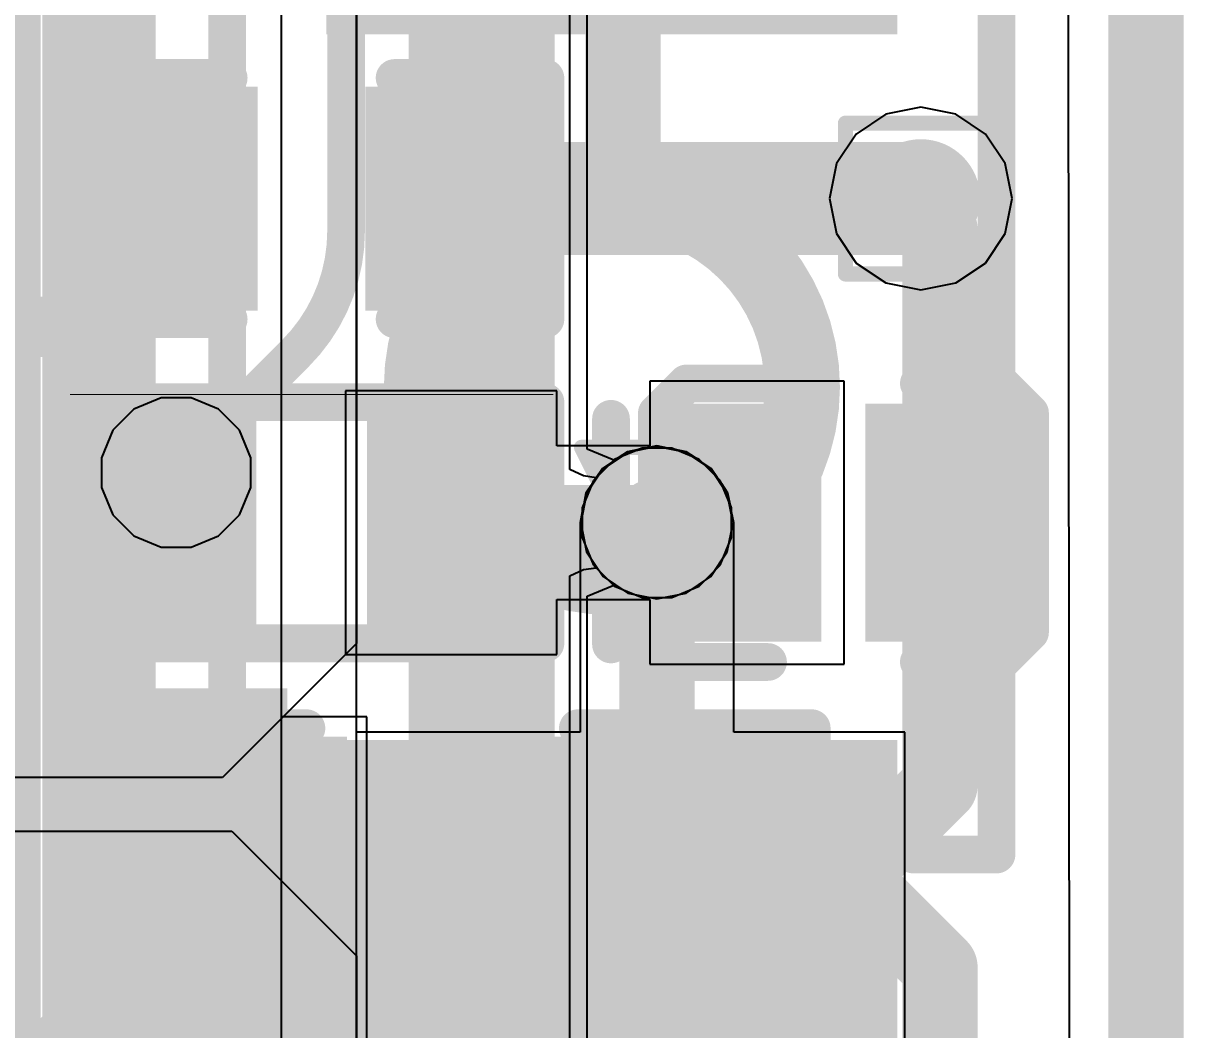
# Model space of a CAD drawing. Header units: inches. Extents: x -6 to 283, y -12 to 154.
# Drawn here: x 78.946 to 82.855, y 5.062 to 8.453 of the extents above; entities that cross this region are included whole.
import ezdxf

# ---------------------------------------------------------------- set-up
doc = ezdxf.new("R2010")
doc.units = ezdxf.units.IN
for name, color, linetype in [('Board Outline', 216, 'Continuous'), ('Bottom Layer', 5, 'Continuous'), ('Bottom Overlay', 54, 'Continuous'), ('Bottom Paste', 16, 'Continuous'), ('Bottom Solder', 6, 'Continuous'), ('Dimensions', 6, 'Continuous'), ('Drill Drawing', 1, 'Continuous'), ('GND-1', 16, 'Continuous'), ('GND-2', 90, 'Continuous'), ('GND-3', 216, 'Continuous'), ('GND-4', 54, 'Continuous'), ('PWR-1', 156, 'Continuous'), ('PWR-2', 130, 'Continuous'), ('Signal L1', 76, 'Continuous'), ('Signal L2', 6, 'Continuous'), ('Top Layer', 1, 'Continuous'), ('Top Overlay', 2, 'Continuous'), ('Top Paste', 8, 'Continuous'), ('Top Solder', 216, 'Continuous'), ('Via Holes', 16, 'Continuous')]:
    doc.layers.add(name, color=color, linetype=linetype)
doc.styles.add('Arial Black_Bold', font='', dxfattribs={"height": 0.2})
doc.styles.get('Arial Black_Bold').set_extended_font_data('Arial Black', bold=True)

# ---------------------------------------------------------------- blocks, each defined once
blk = doc.blocks.new('200_WFBGA__10_15__51')
at = {"layer": 'Top Overlay'}
blk.add_lwpolyline([(5.0762, -7.5762, 0.254, 0.254, 0), (5.0762, 7.5762, 0.254, 0.254, 0)], format="xyseb", dxfattribs=at)
blk = doc.blocks.new('B3U_1000P_65')
at = {"layer": 'Top Layer'}
for points in [[(-2.11, 0.86), (-1.29, 0.86), (-1.29, -0.86), (-2.11, -0.86)], [(1.29, 0.86), (2.11, 0.86), (2.11, -0.86), (1.29, -0.86)]]:
    blk.add_hatch(color=1, dxfattribs=at).paths.add_polyline_path(points)
at = {"layer": 'Top Paste'}
for points in [[(-2.11, 0.86), (-1.29, 0.86), (-1.29, -0.86), (-2.11, -0.86)], [(1.29, 0.86), (2.11, 0.86), (2.11, -0.86), (1.29, -0.86)]]:
    blk.add_hatch(color=8, dxfattribs=at).paths.add_polyline_path(points)
at = {"layer": 'Top Solder'}
for points in [[(-2.2116, 0.9616), (-1.1884, 0.9616), (-1.1884, -0.9616), (-2.2116, -0.9616)], [(1.1884, 0.9616), (2.2116, 0.9616), (2.2116, -0.9616), (1.1884, -0.9616)]]:
    blk.add_hatch(color=216, dxfattribs=at).paths.add_polyline_path(points)
at = {"layer": 'Top Overlay'}
for points in [[(-1.5748, 1.016, 0.127, 0.127, 0), (-1.5748, 1.2954, 0.127, 0.127, 0)], [(1.5748, 1.2954, 0.127, 0.127, 0), (-1.5748, 1.2954, 0.127, 0.127, 0)], [(1.5748, 1.016, 0.127, 0.127, 0), (1.5748, 1.2954, 0.127, 0.127, 0)], [(-1.5748, -1.2954, 0.127, 0.127, 0), (-1.5748, -1.016, 0.127, 0.127, 0)], [(1.5748, -1.2954, 0.127, 0.127, 0), (1.5748, -1.016, 0.127, 0.127, 0)], [(1.5748, -1.2954, 0.127, 0.127, 0), (-1.5748, -1.2954, 0.127, 0.127, 0)]]:
    blk.add_lwpolyline(points, format="xyseb", dxfattribs=at)
for points in [[(-1.6065, 1.2954, 0.0635, 0.0635, 1), (-1.5431, 1.2954, 0.0635, 0.0635, 1)], [(-1.6065, 1.2954, 0.0635, 0.0635, 1), (-1.5431, 1.2954, 0.0635, 0.0635, 1)], [(1.5431, 1.2954, 0.0635, 0.0635, 1), (1.6065, 1.2954, 0.0635, 0.0635, 1)], [(1.5431, 1.2954, 0.0635, 0.0635, 1), (1.6065, 1.2954, 0.0635, 0.0635, 1)], [(-1.6065, 1.016, 0.0635, 0.0635, 1), (-1.5431, 1.016, 0.0635, 0.0635, 1)], [(1.5431, 1.016, 0.0635, 0.0635, 1), (1.6066, 1.016, 0.0635, 0.0635, 1)], [(0.6411, 0, 0.254, 0.254, 1), (-0.6411, 0, 0.254, 0.254, 1)], [(-0.7046, 0, 0.127, 0.127, 1), (-0.5776, 0, 0.127, 0.127, 1)], [(0.5776, 0, 0.127, 0.127, 1), (0.7046, 0, 0.127, 0.127, 1)], [(-1.6065, -1.016, 0.0635, 0.0635, 1), (-1.5431, -1.016, 0.0635, 0.0635, 1)], [(1.5431, -1.016, 0.0635, 0.0635, 1), (1.6066, -1.016, 0.0635, 0.0635, 1)], [(-1.6065, -1.2954, 0.0635, 0.0635, 1), (-1.5431, -1.2954, 0.0635, 0.0635, 1)], [(-1.6065, -1.2954, 0.0635, 0.0635, 1), (-1.5431, -1.2954, 0.0635, 0.0635, 1)], [(1.5431, -1.2954, 0.0635, 0.0635, 1), (1.6065, -1.2954, 0.0635, 0.0635, 1)], [(1.5431, -1.2954, 0.0635, 0.0635, 1), (1.6065, -1.2954, 0.0635, 0.0635, 1)]]:
    blk.add_lwpolyline(points, format="xyseb", close=True, dxfattribs=at)
blk = doc.blocks.new('R___0402_B_148')
at = {"layer": 'Bottom Layer'}
for points in [[(-0.2413, 0.3175), (-0.2413, -0.3175), (-0.6985, -0.3175), (-0.6985, 0.3175)], [(0.6985, 0.3175), (0.6985, -0.3175), (0.2413, -0.3175), (0.2413, 0.3175)]]:
    blk.add_hatch(color=5, dxfattribs=at).paths.add_polyline_path(points)
at = {"layer": 'Bottom Paste'}
for points in [[(-0.2413, 0.3175), (-0.2413, -0.3175), (-0.6985, -0.3175), (-0.6985, 0.3175)], [(0.6985, 0.3175), (0.6985, -0.3175), (0.2413, -0.3175), (0.2413, 0.3175)]]:
    blk.add_hatch(color=16, dxfattribs=at).paths.add_polyline_path(points)
at = {"layer": 'Bottom Solder'}
for points in [[(-0.1863, 0.3725), (-0.1863, -0.3725), (-0.7535, -0.3725), (-0.7535, 0.3725)], [(0.7535, 0.3725), (0.7535, -0.3725), (0.1863, -0.3725), (0.1863, 0.3725)]]:
    blk.add_hatch(color=6, dxfattribs=at).paths.add_polyline_path(points)
at = {"layer": 'Bottom Overlay'}
for points in [[(-0.7874, 0.4064, 0.127, 0.127, 0), (0.7874, 0.4064, 0.127, 0.127, 0)], [(-0.7874, -0.4064, 0.127, 0.127, 0), (-0.7874, 0.4064, 0.127, 0.127, 0)], [(0.7874, -0.4064, 0.127, 0.127, 0), (0.7874, 0.4064, 0.127, 0.127, 0)], [(-0.8128, 0.4318, 0.00323, 0.00323, 0), (0.8128, 0.4318, 0.00323, 0.00323, 0)], [(-0.7874, -0.4064, 0.127, 0.127, 0), (0.7874, -0.4064, 0.127, 0.127, 0)]]:
    blk.add_lwpolyline(points, format="xyseb", dxfattribs=at)
for points in [[(-0.8191, 0.4064, 0.0635, 0.0635, 1), (-0.7556, 0.4064, 0.0635, 0.0635, 1)], [(-0.8191, 0.4064, 0.0635, 0.0635, 1), (-0.7556, 0.4064, 0.0635, 0.0635, 1)], [(0.7557, 0.4064, 0.0635, 0.0635, 1), (0.8192, 0.4064, 0.0635, 0.0635, 1)], [(0.7557, 0.4064, 0.0635, 0.0635, 1), (0.8192, 0.4064, 0.0635, 0.0635, 1)], [(-0.8136, 0.4318, 0.00161, 0.00161, 1), (-0.812, 0.4318, 0.00161, 0.00161, 1)], [(0.812, 0.4318, 0.00161, 0.00161, 1), (0.8136, 0.4318, 0.00161, 0.00161, 1)], [(-0.8191, -0.4064, 0.0635, 0.0635, 1), (-0.7556, -0.4064, 0.0635, 0.0635, 1)], [(-0.8191, -0.4064, 0.0635, 0.0635, 1), (-0.7556, -0.4064, 0.0635, 0.0635, 1)], [(0.7556, -0.4064, 0.0635, 0.0635, 1), (0.8191, -0.4064, 0.0635, 0.0635, 1)], [(0.7556, -0.4064, 0.0635, 0.0635, 1), (0.8191, -0.4064, 0.0635, 0.0635, 1)]]:
    blk.add_lwpolyline(points, format="xyseb", close=True, dxfattribs=at)
blk = doc.blocks.new('DFN1006_2L__B__D____________B_211')
at = {"layer": 'Bottom Layer'}
for points in [[(-0.525, 0.35), (-0.125, 0.35), (-0.125, -0.35), (-0.525, -0.35)], [(0.125, 0.35), (0.525, 0.35), (0.525, -0.35), (0.125, -0.35)]]:
    blk.add_hatch(color=5, dxfattribs=at).paths.add_polyline_path(points)
at = {"layer": 'Bottom Paste'}
for points in [[(-0.525, 0.35), (-0.125, 0.35), (-0.125, -0.35), (-0.525, -0.35)], [(0.125, 0.35), (0.525, 0.35), (0.525, -0.35), (0.125, -0.35)]]:
    blk.add_hatch(color=16, dxfattribs=at).paths.add_polyline_path(points)
at = {"layer": 'Bottom Solder'}
for points in [[(-0.5758, 0.4008), (-0.0742, 0.4008), (-0.0742, -0.4008), (-0.5758, -0.4008)], [(0.0742, 0.4008), (0.5758, 0.4008), (0.5758, -0.4008), (0.0742, -0.4008)]]:
    blk.add_hatch(color=6, dxfattribs=at).paths.add_polyline_path(points)
at = {"layer": 'Bottom Overlay'}
for points in [[(-0.5283, 0.4692, 0.127, 0.127, 0), (-0.6283, 0.3691, 0.127, 0.127, 0)], [(-0.254, 0.4692, 0.127, 0.127, 0), (-0.5283, 0.4692, 0.127, 0.127, 0)], [(0.5283, 0.4692, 0.127, 0.127, 0), (0.254, 0.4692, 0.127, 0.127, 0)], [(0.6283, 0.3691, 0.127, 0.127, 0), (0.5283, 0.4692, 0.127, 0.127, 0)], [(0.783, 0.41, 0.127, 0.127, 0), (0.783, -0.35, 0.127, 0.127, 0)], [(-0.6283, 0.3691, 0.127, 0.127, 0), (-0.6283, -0.3691, 0.127, 0.127, 0)], [(0.6283, 0.3691, 0.127, 0.127, 0), (0.6283, -0.3691, 0.127, 0.127, 0)], [(-0.5283, -0.4692, 0.127, 0.127, 0), (-0.6283, -0.3691, 0.127, 0.127, 0)], [(0.6283, -0.3691, 0.127, 0.127, 0), (0.5283, -0.4692, 0.127, 0.127, 0)], [(-0.4983, -0.4692, 0.127, 0.127, 0), (-0.5283, -0.4692, 0.127, 0.127, 0)], [(-0.254, -0.4692, 0.127, 0.127, 0), (-0.4983, -0.4692, 0.127, 0.127, 0)], [(0.4983, -0.4692, 0.127, 0.127, 0), (0.254, -0.4692, 0.127, 0.127, 0)], [(0.5283, -0.4692, 0.127, 0.127, 0), (0.4983, -0.4692, 0.127, 0.127, 0)]]:
    blk.add_lwpolyline(points, format="xyseb", dxfattribs=at)
for points in [[(-0.5601, 0.4692, 0.0635, 0.0635, 1), (-0.4966, 0.4692, 0.0635, 0.0635, 1)], [(-0.5601, 0.4692, 0.0635, 0.0635, 1), (-0.4966, 0.4692, 0.0635, 0.0635, 1)], [(-0.2857, 0.4692, 0.0635, 0.0635, 1), (-0.2222, 0.4692, 0.0635, 0.0635, 1)], [(0.2223, 0.4692, 0.0635, 0.0635, 1), (0.2857, 0.4692, 0.0635, 0.0635, 1)], [(0.4966, 0.4692, 0.0635, 0.0635, 1), (0.5601, 0.4692, 0.0635, 0.0635, 1)], [(0.4966, 0.4692, 0.0635, 0.0635, 1), (0.5601, 0.4692, 0.0635, 0.0635, 1)], [(0.7512, 0.41, 0.0635, 0.0635, 1), (0.8147, 0.41, 0.0635, 0.0635, 1)], [(-0.6601, 0.3691, 0.0635, 0.0635, 1), (-0.5966, 0.3691, 0.0635, 0.0635, 1)], [(-0.6601, 0.3691, 0.0635, 0.0635, 1), (-0.5966, 0.3691, 0.0635, 0.0635, 1)], [(0.5966, 0.3691, 0.0635, 0.0635, 1), (0.6601, 0.3691, 0.0635, 0.0635, 1)], [(0.5966, 0.3691, 0.0635, 0.0635, 1), (0.6601, 0.3691, 0.0635, 0.0635, 1)], [(-0.6601, -0.3691, 0.0635, 0.0635, 1), (-0.5966, -0.3691, 0.0635, 0.0635, 1)], [(-0.6601, -0.3691, 0.0635, 0.0635, 1), (-0.5966, -0.3691, 0.0635, 0.0635, 1)], [(0.5966, -0.3691, 0.0635, 0.0635, 1), (0.6601, -0.3691, 0.0635, 0.0635, 1)], [(0.5966, -0.3691, 0.0635, 0.0635, 1), (0.6601, -0.3691, 0.0635, 0.0635, 1)], [(0.7512, -0.35, 0.0635, 0.0635, 1), (0.8147, -0.35, 0.0635, 0.0635, 1)], [(-0.5601, -0.4692, 0.0635, 0.0635, 1), (-0.4966, -0.4692, 0.0635, 0.0635, 1)], [(-0.5601, -0.4692, 0.0635, 0.0635, 1), (-0.4966, -0.4692, 0.0635, 0.0635, 1)], [(-0.5301, -0.4692, 0.0635, 0.0635, 1), (-0.4666, -0.4692, 0.0635, 0.0635, 1)], [(-0.5301, -0.4692, 0.0635, 0.0635, 1), (-0.4666, -0.4692, 0.0635, 0.0635, 1)], [(-0.2857, -0.4692, 0.0635, 0.0635, 1), (-0.2223, -0.4692, 0.0635, 0.0635, 1)], [(0.2223, -0.4692, 0.0635, 0.0635, 1), (0.2857, -0.4692, 0.0635, 0.0635, 1)], [(0.4666, -0.4692, 0.0635, 0.0635, 1), (0.5301, -0.4692, 0.0635, 0.0635, 1)], [(0.4666, -0.4692, 0.0635, 0.0635, 1), (0.5301, -0.4692, 0.0635, 0.0635, 1)], [(0.4966, -0.4692, 0.0635, 0.0635, 1), (0.5601, -0.4692, 0.0635, 0.0635, 1)], [(0.4966, -0.4692, 0.0635, 0.0635, 1), (0.5601, -0.4692, 0.0635, 0.0635, 1)]]:
    blk.add_lwpolyline(points, format="xyseb", close=True, dxfattribs=at)
blk = doc.blocks.new('C___0603_B_270')
at = {"layer": 'Bottom Layer'}
for points in [[(-1.143, -0.4445), (-1.143, 0.4445), (-0.381, 0.4445), (-0.381, -0.4445)], [(0.381, -0.4445), (0.381, 0.4445), (1.143, 0.4445), (1.143, -0.4445)]]:
    blk.add_hatch(color=5, dxfattribs=at).paths.add_polyline_path(points)
at = {"layer": 'Bottom Paste'}
for points in [[(-1.143, -0.4445), (-1.143, 0.4445), (-0.381, 0.4445), (-0.381, -0.4445)], [(0.381, -0.4445), (0.381, 0.4445), (1.143, 0.4445), (1.143, -0.4445)]]:
    blk.add_hatch(color=16, dxfattribs=at).paths.add_polyline_path(points)
at = {"layer": 'Bottom Solder'}
for points in [[(-1.203, -0.5045), (-1.203, 0.5045), (-0.321, 0.5045), (-0.321, -0.5045)], [(0.321, -0.5045), (0.321, 0.5045), (1.203, 0.5045), (1.203, -0.5045)]]:
    blk.add_hatch(color=6, dxfattribs=at).paths.add_polyline_path(points)
at = {"layer": 'Bottom Overlay'}
for points in [[(-0.4572, 0.5334, 0.127, 0.127, 0), (-1.2446, 0.5334, 0.127, 0.127, 0)], [(-1.2446, 0.5334, 0.127, 0.127, 0), (-1.2446, -0.5334, 0.127, 0.127, 0)], [(1.2446, 0.5334, 0.127, 0.127, 0), (0.4572, 0.5334, 0.127, 0.127, 0)], [(1.2446, 0.5334, 0.127, 0.127, 0), (1.2446, -0.5334, 0.127, 0.127, 0)], [(-0.4572, -0.5334, 0.127, 0.127, 0), (-1.2446, -0.5334, 0.127, 0.127, 0)], [(1.2446, -0.5334, 0.127, 0.127, 0), (0.4572, -0.5334, 0.127, 0.127, 0)]]:
    blk.add_lwpolyline(points, format="xyseb", dxfattribs=at)
for points in [[(-1.2764, 0.5334, 0.0635, 0.0635, 1), (-1.2128, 0.5334, 0.0635, 0.0635, 1)], [(-1.2764, 0.5334, 0.0635, 0.0635, 1), (-1.2128, 0.5334, 0.0635, 0.0635, 1)], [(-0.4889, 0.5334, 0.0635, 0.0635, 1), (-0.4254, 0.5334, 0.0635, 0.0635, 1)], [(0.4254, 0.5334, 0.0635, 0.0635, 1), (0.4889, 0.5334, 0.0635, 0.0635, 1)], [(1.2128, 0.5334, 0.0635, 0.0635, 1), (1.2764, 0.5334, 0.0635, 0.0635, 1)], [(1.2128, 0.5334, 0.0635, 0.0635, 1), (1.2764, 0.5334, 0.0635, 0.0635, 1)], [(-1.2764, -0.5334, 0.0635, 0.0635, 1), (-1.2128, -0.5334, 0.0635, 0.0635, 1)], [(-1.2764, -0.5334, 0.0635, 0.0635, 1), (-1.2128, -0.5334, 0.0635, 0.0635, 1)], [(-0.4889, -0.5334, 0.0635, 0.0635, 1), (-0.4254, -0.5334, 0.0635, 0.0635, 1)], [(0.4254, -0.5334, 0.0635, 0.0635, 1), (0.4889, -0.5334, 0.0635, 0.0635, 1)], [(1.2128, -0.5334, 0.0635, 0.0635, 1), (1.2764, -0.5334, 0.0635, 0.0635, 1)], [(1.2128, -0.5334, 0.0635, 0.0635, 1), (1.2764, -0.5334, 0.0635, 0.0635, 1)]]:
    blk.add_lwpolyline(points, format="xyseb", close=True, dxfattribs=at)
blk = doc.blocks.new('C___0402_B_279')
at = {"layer": 'Bottom Layer'}
for points in [[(-0.2413, 0.3175), (-0.2413, -0.3175), (-0.6985, -0.3175), (-0.6985, 0.3175)], [(0.6985, 0.3175), (0.6985, -0.3175), (0.2413, -0.3175), (0.2413, 0.3175)]]:
    blk.add_hatch(color=5, dxfattribs=at).paths.add_polyline_path(points)
at = {"layer": 'Bottom Paste'}
for points in [[(-0.2413, 0.3175), (-0.2413, -0.3175), (-0.6985, -0.3175), (-0.6985, 0.3175)], [(0.6985, 0.3175), (0.6985, -0.3175), (0.2413, -0.3175), (0.2413, 0.3175)]]:
    blk.add_hatch(color=16, dxfattribs=at).paths.add_polyline_path(points)
at = {"layer": 'Bottom Solder'}
for points in [[(-0.1813, 0.3775), (-0.1813, -0.3775), (-0.7585, -0.3775), (-0.7585, 0.3775)], [(0.7585, 0.3775), (0.7585, -0.3775), (0.1813, -0.3775), (0.1813, 0.3775)]]:
    blk.add_hatch(color=6, dxfattribs=at).paths.add_polyline_path(points)
at = {"layer": 'Bottom Overlay'}
for points in [[(-0.7874, 0.4064, 0.127, 0.127, 0), (-0.7874, -0.4064, 0.127, 0.127, 0)], [(-0.2794, 0.4064, 0.127, 0.127, 0), (-0.7874, 0.4064, 0.127, 0.127, 0)], [(0.7874, 0.4064, 0.127, 0.127, 0), (0.2794, 0.4064, 0.127, 0.127, 0)], [(0.7874, 0.4064, 0.127, 0.127, 0), (0.7874, -0.4064, 0.127, 0.127, 0)], [(-0.2794, -0.4064, 0.127, 0.127, 0), (-0.7874, -0.4064, 0.127, 0.127, 0)], [(0.7874, -0.4064, 0.127, 0.127, 0), (0.2794, -0.4064, 0.127, 0.127, 0)]]:
    blk.add_lwpolyline(points, format="xyseb", dxfattribs=at)
for points in [[(-0.8191, 0.4064, 0.0635, 0.0635, 1), (-0.7556, 0.4064, 0.0635, 0.0635, 1)], [(-0.8191, 0.4064, 0.0635, 0.0635, 1), (-0.7556, 0.4064, 0.0635, 0.0635, 1)], [(-0.3111, 0.4064, 0.0635, 0.0635, 1), (-0.2477, 0.4064, 0.0635, 0.0635, 1)], [(0.2477, 0.4064, 0.0635, 0.0635, 1), (0.3111, 0.4064, 0.0635, 0.0635, 1)], [(0.7556, 0.4064, 0.0635, 0.0635, 1), (0.8191, 0.4064, 0.0635, 0.0635, 1)], [(0.7556, 0.4064, 0.0635, 0.0635, 1), (0.8191, 0.4064, 0.0635, 0.0635, 1)], [(-0.8191, -0.4064, 0.0635, 0.0635, 1), (-0.7556, -0.4064, 0.0635, 0.0635, 1)], [(-0.8191, -0.4064, 0.0635, 0.0635, 1), (-0.7556, -0.4064, 0.0635, 0.0635, 1)], [(-0.3111, -0.4064, 0.0635, 0.0635, 1), (-0.2477, -0.4064, 0.0635, 0.0635, 1)], [(0.2477, -0.4064, 0.0635, 0.0635, 1), (0.3111, -0.4064, 0.0635, 0.0635, 1)], [(0.7556, -0.4064, 0.0635, 0.0635, 1), (0.8191, -0.4064, 0.0635, 0.0635, 1)], [(0.7556, -0.4064, 0.0635, 0.0635, 1), (0.8191, -0.4064, 0.0635, 0.0635, 1)]]:
    blk.add_lwpolyline(points, format="xyseb", close=True, dxfattribs=at)

msp = doc.modelspace()

# ---------------------------------------------------------------- hatches: boundary and pattern name
at = {"layer": 'Bottom Layer'}
h = msp.add_hatch(color=5, dxfattribs=at)
edge = h.paths.add_edge_path()
edge.add_arc((81.9692, 7.862), 0.2, 0, 360)
h = msp.add_hatch(color=5, dxfattribs=at)
edge = h.paths.add_edge_path()
edge.add_arc((79.4611, 6.9391), 0.15, 0, 360)
h = msp.add_hatch(color=5, dxfattribs=at)
edge = h.paths.add_edge_path()
edge.add_arc((81.0802, 6.7701), 0.15, 0, 360)
at = {"layer": 'Bottom Solder'}
h = msp.add_hatch(color=6, dxfattribs=at)
edge = h.paths.add_edge_path()
edge.add_arc((79.4611, 6.9391), 0.2516, 0, 360)
at = {"layer": 'GND-1'}
h = msp.add_hatch(color=16, dxfattribs=at)
edge = h.paths.add_edge_path()
edge.add_arc((81.9692, 7.862), 0.2, 0, 360)
h = msp.add_hatch(color=16, dxfattribs=at)
edge = h.paths.add_edge_path()
edge.add_arc((81.0802, 6.7701), 0.15, 0, 360)
at = {"layer": 'GND-2'}
h = msp.add_hatch(color=90, dxfattribs=at)
edge = h.paths.add_edge_path()
edge.add_arc((81.9692, 7.862), 0.2, 0, 360)
h = msp.add_hatch(color=90, dxfattribs=at)
edge = h.paths.add_edge_path()
edge.add_arc((81.0802, 6.7701), 0.15, 0, 360)
at = {"layer": 'GND-3'}
h = msp.add_hatch(color=216, dxfattribs=at)
edge = h.paths.add_edge_path()
edge.add_arc((81.9692, 7.862), 0.2, 0, 360)
h = msp.add_hatch(color=216, dxfattribs=at)
edge = h.paths.add_edge_path()
edge.add_arc((81.0802, 6.7701), 0.15, 0, 360)
at = {"layer": 'GND-4'}
h = msp.add_hatch(color=54, dxfattribs=at)
edge = h.paths.add_edge_path()
edge.add_arc((81.9692, 7.862), 0.2, 0, 360)
h = msp.add_hatch(color=54, dxfattribs=at)
edge = h.paths.add_edge_path()
edge.add_arc((79.4611, 6.9391), 0.15, 0, 360)
h = msp.add_hatch(color=54, dxfattribs=at)
edge = h.paths.add_edge_path()
edge.add_arc((81.0802, 6.7701), 0.15, 0, 360)
at = {"layer": 'PWR-1'}
h = msp.add_hatch(color=156, dxfattribs=at)
edge = h.paths.add_edge_path()
edge.add_arc((81.9692, 7.862), 0.2, 0, 360)
h = msp.add_hatch(color=156, dxfattribs=at)
edge = h.paths.add_edge_path()
edge.add_arc((81.0802, 6.7701), 0.15, 0, 360)
at = {"layer": 'PWR-2'}
h = msp.add_hatch(color=130, dxfattribs=at)
edge = h.paths.add_edge_path()
edge.add_arc((81.9692, 7.862), 0.2, 0, 360)
h = msp.add_hatch(color=130, dxfattribs=at)
edge = h.paths.add_edge_path()
edge.add_arc((81.0802, 6.7701), 0.15, 0, 360)
at = {"layer": 'Signal L1'}
h = msp.add_hatch(color=76, dxfattribs=at)
edge = h.paths.add_edge_path()
edge.add_arc((81.9692, 7.862), 0.2, 0, 360)
h = msp.add_hatch(color=76, dxfattribs=at)
edge = h.paths.add_edge_path()
edge.add_arc((81.0802, 6.7701), 0.15, 0, 360)
at = {"layer": 'Signal L2'}
h = msp.add_hatch(color=6, dxfattribs=at)
edge = h.paths.add_edge_path()
edge.add_arc((81.9692, 7.862), 0.2, 0, 360)
h = msp.add_hatch(color=6, dxfattribs=at)
edge = h.paths.add_edge_path()
edge.add_arc((79.4611, 6.9391), 0.15, 0, 360)
h = msp.add_hatch(color=6, dxfattribs=at)
edge = h.paths.add_edge_path()
edge.add_arc((81.0802, 6.7701), 0.15, 0, 360)
at = {"layer": 'Top Layer'}
h = msp.add_hatch(color=1, dxfattribs=at)
edge = h.paths.add_edge_path()
edge.add_arc((81.9692, 7.862), 0.2, 0, 360)
h = msp.add_hatch(color=1, dxfattribs=at)
edge = h.paths.add_edge_path()
edge.add_arc((81.0802, 6.7701), 0.15, 0, 360)
at = {"layer": 'Via Holes'}
h = msp.add_hatch(color=7, dxfattribs=at)
edge = h.paths.add_edge_path()
edge.add_arc((81.9692, 7.862), 0.1, 0, 360)
h = msp.add_hatch(color=7, dxfattribs=at)
edge = h.paths.add_edge_path()
edge.add_arc((79.4611, 6.9391), 0.075, 0, 360)
h = msp.add_hatch(color=7, dxfattribs=at)
edge = h.paths.add_edge_path()
edge.add_arc((81.0802, 6.7701), 0.075, 0, 360)

# ---------------------------------------------------------------- linework, layer by layer
at = {"layer": 'Board Outline'}
msp.add_lwpolyline([(82.7203, 13.1885, 0.1778, 0.1778, 0), (82.7279, 4.3644, 0.1778, 0.1778, 0)], format="xyseb", dxfattribs=at)
at = {"layer": 'Bottom Layer'}
for p, q in [((79.8158, -0.5073), (79.8158, 16.0949)), ((82.4613, 13.1883), (82.4689, 4.3642)), ((79.8158, 6.1159), (79.8158, 10.7362)), ((81.7106, 7.2471), (81.0566, 7.2471)), ((81.0566, 7.2471), (81.0566, 7.0291)), ((81.7106, 6.2931), (81.7106, 7.2471)), ((80.7429, 7.2146), (80.0317, 7.2146)), ((80.0317, 7.2146), (80.0317, 6.3256)), ((80.7429, 7.0291), (80.7429, 7.2146)), ((81.0566, 7.0291), (80.7429, 7.0291)), ((80.7429, 6.3256), (80.7429, 6.5111)), ((80.7429, 6.5111), (81.0566, 6.5111)), ((81.0566, 6.5111), (81.0566, 6.2931)), ((80.0317, 6.3256), (80.7429, 6.3256)), ((81.0566, 6.2931), (81.7106, 6.2931)), ((80.103, 6.1159), (79.8158, 6.1159)), ((80.103, 4.9729), (80.103, 6.1159))]:
    msp.add_line(p, q, dxfattribs=at)
for points in [[(80.3873, 7.862, 0.381, 0.381, 0), (81.9692, 7.862, 0.381, 0.381, 0)], [(81.9692, 7.8225, 0.254, 0.254, 0), (81.9692, 7.862, 0.254, 0.254, 0)], [(81.9692, 7.8225, 0.254, 0.254, 0), (82.0336, 7.7581, 0.254, 0.254, 0)], [(82.0336, 6.7701, 0.254, 0.254, 0), (82.0336, 7.7581, 0.254, 0.254, 0)], [(79.1048, 7.4302, 0.2032, 0.2032, 0), (79.4203, 7.7457, 0.2032, 0.2032, 0)], [(78.6048, 7.4302, 0.2032, 0.2032, 0), (79.1048, 7.4302, 0.2032, 0.2032, 0)], [(79.4475, 6.9255, 0.127, 0.127, 0), (79.4611, 6.9391, 0.127, 0.127, 0)], [(79.4475, 6.7701, 0.127, 0.127, 0), (79.4475, 6.9255, 0.127, 0.127, 0)], [(80.3873, 6.7701, 0.254, 0.254, 0), (81.0802, 6.7701, 0.254, 0.254, 0)], [(81.0802, 6.7701, 0.254, 0.254, 0), (81.3836, 6.7701, 0.254, 0.254, 0)], [(82.0336, 5.8852, 0.254, 0.254, 0), (82.0336, 6.7701, 0.254, 0.254, 0)], [(81.6928, 5.5444, 0.254, 0.254, 0), (82.0336, 5.8852, 0.254, 0.254, 0)], [(79.595, 5.4809, 0.254, 0.254, 0), (79.595, 5.5444, 0.254, 0.254, 0)], [(81.119, 5.5444, 0.254, 0.254, 0), (81.6928, 5.5444, 0.254, 0.254, 0)], [(81.6928, 5.5444, 0.254, 0.254, 0), (81.7608, 5.5444, 0.254, 0.254, 0)], [(81.7608, 5.5444, 0.254, 0.254, 0), (82.0336, 5.2717, 0.254, 0.254, 0)], [(79.341, 5.2269, 0.254, 0.254, 0), (79.595, 5.4809, 0.254, 0.254, 0)], [(82.0336, 4.3381, 0.254, 0.254, 0), (82.0336, 5.2717, 0.254, 0.254, 0)], [(78.9169, 4.8332, 0.254, 0.254, 0), (79.3107, 5.2269, 0.254, 0.254, 0)], [(79.3107, 5.2269, 0.254, 0.254, 0), (79.341, 5.2269, 0.254, 0.254, 0)]]:
    msp.add_lwpolyline(points, format="xyseb", dxfattribs=at)
for points in [[(80.2921, 7.862, 0.1905, 0.1905, 1), (80.4826, 7.862, 0.1905, 0.1905, 1)], [(81.8739, 7.862, 0.1905, 0.1905, 1), (82.0644, 7.862, 0.1905, 0.1905, 1)], [(81.9057, 7.862, 0.127, 0.127, 1), (82.0327, 7.862, 0.127, 0.127, 1)], [(81.9057, 7.8225, 0.127, 0.127, 1), (82.0327, 7.8225, 0.127, 0.127, 1)], [(81.9057, 7.8225, 0.127, 0.127, 1), (82.0327, 7.8225, 0.127, 0.127, 1)], [(81.9701, 7.7581, 0.127, 0.127, 1), (82.0971, 7.7581, 0.127, 0.127, 1)], [(81.9701, 7.7581, 0.127, 0.127, 1), (82.0971, 7.7581, 0.127, 0.127, 1)], [(79.3695, 7.7457, 0.1016, 0.1016, 1), (79.4711, 7.7457, 0.1016, 0.1016, 1)], [(79.054, 7.4302, 0.1016, 0.1016, 1), (79.1556, 7.4302, 0.1016, 0.1016, 1)], [(79.054, 7.4302, 0.1016, 0.1016, 1), (79.1556, 7.4302, 0.1016, 0.1016, 1)], [(79.4294, 6.9391, 0.0635, 0.0635, 1), (79.4929, 6.9391, 0.0635, 0.0635, 1)], [(79.4158, 6.9255, 0.0635, 0.0635, 1), (79.4793, 6.9255, 0.0635, 0.0635, 1)], [(79.4158, 6.9255, 0.0635, 0.0635, 1), (79.4793, 6.9255, 0.0635, 0.0635, 1)], [(80.3238, 6.7701, 0.127, 0.127, 1), (80.4508, 6.7701, 0.127, 0.127, 1)], [(81.0167, 6.7701, 0.127, 0.127, 1), (81.1437, 6.7701, 0.127, 0.127, 1)], [(81.0167, 6.7701, 0.127, 0.127, 1), (81.1437, 6.7701, 0.127, 0.127, 1)], [(81.3201, 6.7701, 0.127, 0.127, 1), (81.4471, 6.7701, 0.127, 0.127, 1)], [(81.9701, 6.7701, 0.127, 0.127, 1), (82.0971, 6.7701, 0.127, 0.127, 1)], [(81.9701, 6.7701, 0.127, 0.127, 1), (82.0971, 6.7701, 0.127, 0.127, 1)], [(79.4158, 6.7701, 0.0635, 0.0635, 1), (79.4793, 6.7701, 0.0635, 0.0635, 1)], [(81.9701, 5.8852, 0.127, 0.127, 1), (82.0971, 5.8852, 0.127, 0.127, 1)], [(81.9701, 5.8852, 0.127, 0.127, 1), (82.0971, 5.8852, 0.127, 0.127, 1)], [(79.5315, 5.5444, 0.127, 0.127, 1), (79.6585, 5.5444, 0.127, 0.127, 1)], [(81.0555, 5.5444, 0.127, 0.127, 1), (81.1825, 5.5444, 0.127, 0.127, 1)], [(81.6293, 5.5444, 0.127, 0.127, 1), (81.7563, 5.5444, 0.127, 0.127, 1)], [(81.6293, 5.5444, 0.127, 0.127, 1), (81.7563, 5.5444, 0.127, 0.127, 1)], [(81.6293, 5.5444, 0.127, 0.127, 1), (81.7563, 5.5444, 0.127, 0.127, 1)], [(81.6973, 5.5444, 0.127, 0.127, 1), (81.8243, 5.5444, 0.127, 0.127, 1)], [(81.6973, 5.5444, 0.127, 0.127, 1), (81.8243, 5.5444, 0.127, 0.127, 1)], [(79.5315, 5.4809, 0.127, 0.127, 1), (79.6585, 5.4809, 0.127, 0.127, 1)], [(79.5315, 5.4809, 0.127, 0.127, 1), (79.6585, 5.4809, 0.127, 0.127, 1)], [(81.9701, 5.2717, 0.127, 0.127, 1), (82.0971, 5.2717, 0.127, 0.127, 1)], [(81.9701, 5.2717, 0.127, 0.127, 1), (82.0971, 5.2717, 0.127, 0.127, 1)], [(79.2472, 5.2269, 0.127, 0.127, 1), (79.3742, 5.2269, 0.127, 0.127, 1)], [(79.2472, 5.2269, 0.127, 0.127, 1), (79.3742, 5.2269, 0.127, 0.127, 1)], [(79.2775, 5.2269, 0.127, 0.127, 1), (79.4045, 5.2269, 0.127, 0.127, 1)], [(79.2775, 5.2269, 0.127, 0.127, 1), (79.4045, 5.2269, 0.127, 0.127, 1)]]:
    msp.add_lwpolyline(points, format="xyseb", close=True, dxfattribs=at)
at = {"layer": 'Dimensions'}
msp.add_lwpolyline([(82.7279, 4.7073, 0.254, 0.254, 0), (82.7279, 27.7299, 0.254, 0.254, 0)], format="xyseb", dxfattribs=at)
at = {"layer": 'Drill Drawing'}
for points in [[(81.7152, 8.116, 0.0508, 0.0508, 0), (82.2232, 8.116, 0.0508, 0.0508, 0)], [(81.7152, 7.608, 0.0508, 0.0508, 0), (81.7152, 8.116, 0.0508, 0.0508, 0)], [(82.2232, 7.608, 0.0508, 0.0508, 0), (82.2232, 8.116, 0.0508, 0.0508, 0)], [(81.7152, 7.608, 0.0508, 0.0508, 0), (82.2232, 7.608, 0.0508, 0.0508, 0)], [(79.2071, 7.1931, 0.0508, 0.0508, 0), (79.7151, 7.1931, 0.0508, 0.0508, 0)], [(79.2071, 7.1931, 0.0508, 0.0508, 0), (79.4611, 6.6851, 0.0508, 0.0508, 0)], [(79.4611, 6.6851, 0.0508, 0.0508, 0), (79.7151, 7.1931, 0.0508, 0.0508, 0)], [(80.8262, 7.0241, 0.0508, 0.0508, 0), (81.3342, 7.0241, 0.0508, 0.0508, 0)], [(80.8262, 7.0241, 0.0508, 0.0508, 0), (81.0802, 6.5161, 0.0508, 0.0508, 0)], [(81.0802, 6.5161, 0.0508, 0.0508, 0), (81.3342, 7.0241, 0.0508, 0.0508, 0)]]:
    msp.add_lwpolyline(points, format="xyseb", dxfattribs=at)
for points in [[(81.7025, 8.116, 0.0254, 0.0254, 1), (81.7279, 8.116, 0.0254, 0.0254, 1)], [(81.7025, 8.116, 0.0254, 0.0254, 1), (81.7279, 8.116, 0.0254, 0.0254, 1)], [(82.2105, 8.116, 0.0254, 0.0254, 1), (82.2359, 8.116, 0.0254, 0.0254, 1)], [(82.2105, 8.116, 0.0254, 0.0254, 1), (82.2359, 8.116, 0.0254, 0.0254, 1)], [(81.7025, 7.608, 0.0254, 0.0254, 1), (81.7279, 7.608, 0.0254, 0.0254, 1)], [(81.7025, 7.608, 0.0254, 0.0254, 1), (81.7279, 7.608, 0.0254, 0.0254, 1)], [(82.2105, 7.608, 0.0254, 0.0254, 1), (82.2359, 7.608, 0.0254, 0.0254, 1)], [(82.2105, 7.608, 0.0254, 0.0254, 1), (82.2359, 7.608, 0.0254, 0.0254, 1)], [(79.1944, 7.1931, 0.0254, 0.0254, 1), (79.2198, 7.1931, 0.0254, 0.0254, 1)], [(79.1944, 7.1931, 0.0254, 0.0254, 1), (79.2198, 7.1931, 0.0254, 0.0254, 1)], [(79.7024, 7.1931, 0.0254, 0.0254, 1), (79.7278, 7.1931, 0.0254, 0.0254, 1)], [(79.7024, 7.1931, 0.0254, 0.0254, 1), (79.7278, 7.1931, 0.0254, 0.0254, 1)], [(80.8135, 7.0241, 0.0254, 0.0254, 1), (80.8389, 7.0241, 0.0254, 0.0254, 1)], [(80.8135, 7.0241, 0.0254, 0.0254, 1), (80.8389, 7.0241, 0.0254, 0.0254, 1)], [(81.3215, 7.0241, 0.0254, 0.0254, 1), (81.3469, 7.0241, 0.0254, 0.0254, 1)], [(81.3215, 7.0241, 0.0254, 0.0254, 1), (81.3469, 7.0241, 0.0254, 0.0254, 1)], [(79.4484, 6.6851, 0.0254, 0.0254, 1), (79.4738, 6.6851, 0.0254, 0.0254, 1)], [(79.4484, 6.6851, 0.0254, 0.0254, 1), (79.4738, 6.6851, 0.0254, 0.0254, 1)], [(81.0675, 6.5161, 0.0254, 0.0254, 1), (81.0929, 6.5161, 0.0254, 0.0254, 1)], [(81.0675, 6.5161, 0.0254, 0.0254, 1), (81.0929, 6.5161, 0.0254, 0.0254, 1)]]:
    msp.add_lwpolyline(points, format="xyseb", close=True, dxfattribs=at)
at = {"layer": 'GND-1'}
for p, q in [((82.4613, 13.1883), (82.4689, 4.3642)), ((81.0302, 7.0217), (80.9377, 6.9834)), ((81.1303, 7.0217), (81.0302, 7.0217)), ((81.2227, 6.9834), (81.1303, 7.0217)), ((80.9377, 6.9834), (80.8669, 6.9126)), ((81.2935, 6.9126), (81.2227, 6.9834)), ((80.8669, 6.9126), (80.8286, 6.8202)), ((81.3318, 6.8202), (81.2935, 6.9126)), ((80.8286, 6.8202), (80.8286, 6.7201)), ((81.3318, 6.7201), (81.3318, 6.8202)), ((80.8286, 6.7201), (80.8669, 6.6276)), ((81.2935, 6.6276), (81.3318, 6.7201)), ((80.8669, 6.6276), (80.9377, 6.5568)), ((81.2227, 6.5568), (81.2935, 6.6276)), ((80.9377, 6.5568), (81.0302, 6.5185)), ((81.1303, 6.5185), (81.2227, 6.5568)), ((81.0302, 6.5185), (81.1303, 6.5185))]:
    msp.add_line(p, q, dxfattribs=at)
at = {"layer": 'GND-2'}
for p, q in [((82.4613, 13.1883), (82.4689, 4.3642)), ((81.0302, 7.0217), (80.9377, 6.9834)), ((81.1303, 7.0217), (81.0302, 7.0217)), ((81.2227, 6.9834), (81.1303, 7.0217)), ((80.9377, 6.9834), (80.8669, 6.9126)), ((81.2935, 6.9126), (81.2227, 6.9834)), ((80.8669, 6.9126), (80.8286, 6.8202)), ((81.3318, 6.8202), (81.2935, 6.9126)), ((80.8286, 6.8202), (80.8286, 6.7201)), ((81.3318, 6.7201), (81.3318, 6.8202)), ((80.8286, 6.7201), (80.8669, 6.6276)), ((81.2935, 6.6276), (81.3318, 6.7201)), ((80.8669, 6.6276), (80.9377, 6.5568)), ((81.2227, 6.5568), (81.2935, 6.6276)), ((80.9377, 6.5568), (81.0302, 6.5185)), ((81.1303, 6.5185), (81.2227, 6.5568)), ((81.0302, 6.5185), (81.1303, 6.5185))]:
    msp.add_line(p, q, dxfattribs=at)
at = {"layer": 'GND-3'}
for p, q in [((82.4613, 13.1883), (82.4689, 4.3642)), ((81.0302, 7.0217), (80.9377, 6.9834)), ((81.1303, 7.0217), (81.0302, 7.0217)), ((81.2227, 6.9834), (81.1303, 7.0217)), ((80.9377, 6.9834), (80.8669, 6.9126)), ((81.2935, 6.9126), (81.2227, 6.9834)), ((80.8669, 6.9126), (80.8286, 6.8202)), ((81.3318, 6.8202), (81.2935, 6.9126)), ((80.8286, 6.8202), (80.8286, 6.7201)), ((81.3318, 6.7201), (81.3318, 6.8202)), ((80.8286, 6.7201), (80.8669, 6.6276)), ((81.2935, 6.6276), (81.3318, 6.7201)), ((80.8669, 6.6276), (80.9377, 6.5568)), ((81.2227, 6.5568), (81.2935, 6.6276)), ((80.9377, 6.5568), (81.0302, 6.5185)), ((81.1303, 6.5185), (81.2227, 6.5568)), ((81.0302, 6.5185), (81.1303, 6.5185))]:
    msp.add_line(p, q, dxfattribs=at)
at = {"layer": 'GND-4'}
for p, q in [((82.4613, 13.1883), (82.4689, 4.3642)), ((79.4111, 7.1907), (79.3186, 7.1524)), ((79.5112, 7.1907), (79.4111, 7.1907)), ((79.6037, 7.1524), (79.5112, 7.1907)), ((79.3186, 7.1524), (79.2479, 7.0816)), ((79.6744, 7.0816), (79.6037, 7.1524)), ((79.2479, 7.0816), (79.2095, 6.9891)), ((79.7127, 6.9891), (79.6744, 7.0816)), ((81.0302, 7.0217), (80.9377, 6.9834)), ((81.1303, 7.0217), (81.0302, 7.0217)), ((81.2227, 6.9834), (81.1303, 7.0217)), ((79.2095, 6.9891), (79.2095, 6.889)), ((79.7127, 6.889), (79.7127, 6.9891)), ((80.9377, 6.9834), (80.8669, 6.9126)), ((81.2935, 6.9126), (81.2227, 6.9834)), ((79.2095, 6.889), (79.2479, 6.7966)), ((79.6744, 6.7966), (79.7127, 6.889)), ((80.8669, 6.9126), (80.8286, 6.8202)), ((81.3318, 6.8202), (81.2935, 6.9126)), ((80.8286, 6.8202), (80.8286, 6.7201)), ((81.3318, 6.7201), (81.3318, 6.8202)), ((79.2479, 6.7966), (79.3186, 6.7258)), ((79.6037, 6.7258), (79.6744, 6.7966)), ((79.3186, 6.7258), (79.4111, 6.6875)), ((79.5112, 6.6875), (79.6037, 6.7258)), ((79.4111, 6.6875), (79.5112, 6.6875)), ((80.8286, 6.7201), (80.8669, 6.6276)), ((81.2935, 6.6276), (81.3318, 6.7201)), ((80.8669, 6.6276), (80.9377, 6.5568)), ((81.2227, 6.5568), (81.2935, 6.6276)), ((80.9377, 6.5568), (81.0302, 6.5185)), ((81.1303, 6.5185), (81.2227, 6.5568)), ((81.0302, 6.5185), (81.1303, 6.5185))]:
    msp.add_line(p, q, dxfattribs=at)
at = {"layer": 'PWR-1'}
for p, q in [((80.0687, 14.9759), (80.0687, 6.3637)), ((80.0687, 6.3637), (79.6173, 5.9123)), ((79.6173, 5.9123), (78.1096, 5.9123)), ((78.8353, 5.7312), (79.649, 5.7312)), ((79.649, 5.7312), (80.0687, 5.3115)), ((80.0687, 5.3115), (80.0687, 3.5007))]:
    msp.add_line(p, q, dxfattribs=at)
msp.add_lwpolyline([(80.5455, -3.2709, 0.381, 0.381, 0), (80.5455, 15.075, 0.381, 0.381, 0)], format="xyseb", dxfattribs=at)
at = {"layer": 'PWR-2'}
for p, q in [((82.4613, 13.1883), (82.4689, 4.3642)), ((81.8515, 8.1461), (81.7517, 8.0794)), ((81.9692, 8.1695), (81.8515, 8.1461)), ((82.0869, 8.1461), (81.9692, 8.1695)), ((82.1866, 8.0794), (82.0869, 8.1461)), ((81.7517, 8.0794), (81.6851, 7.9797)), ((82.2533, 7.9797), (82.1866, 8.0794)), ((81.6851, 7.9797), (81.6617, 7.862)), ((82.2767, 7.862), (82.2533, 7.9797)), ((81.6617, 7.862), (81.6851, 7.7443)), ((82.2533, 7.7443), (82.2767, 7.862)), ((81.6851, 7.7443), (81.7517, 7.6446)), ((82.1866, 7.6446), (82.2533, 7.7443)), ((81.7517, 7.6446), (81.8515, 7.5779)), ((82.0869, 7.5779), (82.1866, 7.6446)), ((81.8515, 7.5779), (81.9692, 7.5545)), ((81.9692, 7.5545), (82.0869, 7.5779)), ((80.9821, 7.0071), (80.8988, 6.9515)), ((81.0802, 7.0266), (80.9821, 7.0071)), ((81.1784, 7.0071), (81.0802, 7.0266)), ((81.2616, 6.9515), (81.1784, 7.0071)), ((80.8988, 6.9515), (80.8432, 6.8683)), ((81.3172, 6.8683), (81.2616, 6.9515)), ((80.8432, 6.8683), (80.8237, 6.7701)), ((81.3368, 6.7701), (81.3172, 6.8683)), ((80.8237, 6.7701), (80.8432, 6.6719)), ((81.3172, 6.6719), (81.3368, 6.7701)), ((80.8432, 6.6719), (80.8988, 6.5887)), ((81.2616, 6.5887), (81.3172, 6.6719)), ((80.8988, 6.5887), (80.9821, 6.5331)), ((81.1784, 6.5331), (81.2616, 6.5887)), ((80.9821, 6.5331), (81.0802, 6.5136)), ((81.0802, 6.5136), (81.1784, 6.5331))]:
    msp.add_line(p, q, dxfattribs=at)
at = {"layer": 'Signal L1'}
for p, q in [((80.8459, 7.0174), (80.8459, 14.3557)), ((82.4613, 13.1883), (82.4689, 4.3642)), ((80.9348, 6.9805), (80.8459, 7.0174)), ((81.0302, 7.0217), (80.9377, 6.9834)), ((81.1303, 7.0217), (81.0302, 7.0217)), ((81.2227, 6.9834), (81.1303, 7.0217)), ((80.9377, 6.9834), (80.9348, 6.9805)), ((81.2935, 6.9126), (81.2227, 6.9834)), ((81.3318, 6.8202), (81.2935, 6.9126)), ((81.3318, 6.7201), (81.3318, 6.8202)), ((81.2935, 6.6276), (81.3318, 6.7201)), ((81.2227, 6.5568), (81.2935, 6.6276)), ((80.8459, 6.5228), (80.9348, 6.5597)), ((80.9348, 6.5597), (80.9377, 6.5568)), ((80.9377, 6.5568), (81.0302, 6.5185)), ((81.1303, 6.5185), (81.2227, 6.5568)), ((80.8459, 4.5853), (80.8459, 6.5228)), ((81.0302, 6.5185), (81.1303, 6.5185))]:
    msp.add_line(p, q, dxfattribs=at)
for points in [[(80.4107, -0.7535, 0.1016, 0.1016, 0), (80.4107, 14.3557, 0.1016, 0.1016, 0)], [(80.6647, -0.7535, 0.1016, 0.1016, 0), (80.6647, 14.3557, 0.1016, 0.1016, 0)], [(79.2014, 4.8332, 0.381, 0.381, 0), (79.2014, 12.6332, 0.381, 0.381, 0)]]:
    msp.add_lwpolyline(points, format="xyseb", dxfattribs=at)
at = {"layer": 'Signal L2'}
for p, q in [((80.7872, 6.949), (80.7872, 15.4172)), ((82.4613, 13.1883), (82.4689, 4.3642)), ((81.0302, 7.0217), (80.9377, 6.9834)), ((81.1303, 7.0217), (81.0302, 7.0217)), ((81.2227, 6.9834), (81.1303, 7.0217)), ((80.9377, 6.9834), (80.8761, 6.9218)), ((81.2935, 6.9126), (81.2227, 6.9834)), ((80.8333, 6.928), (80.7872, 6.949)), ((80.8761, 6.9218), (80.8333, 6.928)), ((81.3318, 6.8202), (81.2935, 6.9126)), ((81.3318, 6.7201), (81.3318, 6.8202)), ((81.2935, 6.6276), (81.3318, 6.7201)), ((80.7872, 6.5912), (80.8333, 6.6122)), ((80.8333, 6.6122), (80.8761, 6.6185)), ((80.8761, 6.6185), (80.9377, 6.5568)), ((81.2227, 6.5568), (81.2935, 6.6276)), ((80.7872, 4.517), (80.7872, 6.5912)), ((80.9377, 6.5568), (81.0302, 6.5185)), ((81.1303, 6.5185), (81.2227, 6.5568)), ((81.0302, 6.5185), (81.1303, 6.5185))]:
    msp.add_line(p, q, dxfattribs=at)
for points in [[(80.5929, -0.6531, 0.127, 0.127, 0), (80.5929, 15.4172, 0.127, 0.127, 0)], [(80.0334, 7.7524, 0.127, 0.127, 0), (80.0334, 14.9892, 0.127, 0.127, 0)], [(80.3077, 5.6104, 0.127, 0.127, 0), (80.3077, 14.9794, 0.127, 0.127, 0)], [(80.0334, 7.7524, 0.127, 0.127, -0.199133), (79.8625, 7.3404, 0.127, 0.127, 0)], [(79.4611, 6.9391, 0.127, 0.127, 0), (79.8625, 7.3404, 0.127, 0.127, 0)], [(80.3077, 5.6104, 0.127, 0.127, -0.199163), (80.1379, 5.2009, 0.127, 0.127, 0)], [(79.4457, 4.5088, 0.127, 0.127, 0), (80.1379, 5.2009, 0.127, 0.127, 0)]]:
    msp.add_lwpolyline(points, format="xyseb", dxfattribs=at)
for points in [[(80.0016, 7.7524, 0.0635, 0.0635, 1), (80.0651, 7.7524, 0.0635, 0.0635, 1)], [(80.0016, 7.7524, 0.0635, 0.0635, 1), (80.0651, 7.7524, 0.0635, 0.0635, 1)], [(79.8308, 7.3404, 0.0635, 0.0635, 1), (79.8943, 7.3404, 0.0635, 0.0635, 1)], [(79.8308, 7.3404, 0.0635, 0.0635, 1), (79.8943, 7.3404, 0.0635, 0.0635, 1)], [(79.4294, 6.9391, 0.0635, 0.0635, 1), (79.4929, 6.9391, 0.0635, 0.0635, 1)], [(80.2759, 5.6104, 0.0635, 0.0635, 1), (80.3394, 5.6104, 0.0635, 0.0635, 1)], [(80.2759, 5.6104, 0.0635, 0.0635, 1), (80.3394, 5.6104, 0.0635, 0.0635, 1)], [(80.1061, 5.2009, 0.0635, 0.0635, 1), (80.1696, 5.2009, 0.0635, 0.0635, 1)], [(80.1061, 5.2009, 0.0635, 0.0635, 1), (80.1696, 5.2009, 0.0635, 0.0635, 1)]]:
    msp.add_lwpolyline(points, format="xyseb", close=True, dxfattribs=at)
at = {"layer": 'Top Layer'}
for p, q in [((80.0687, 0.7591), (80.0687, 16.2554)), ((80.0687, 6.064), (80.0687, 13.3158)), ((82.4613, 13.1883), (82.4689, 4.3642)), ((80.9811, 7.0094), (80.9497, 6.9884)), ((81.0182, 7.0167), (80.9811, 7.0094)), ((81.0302, 7.0217), (81.0182, 7.0167)), ((81.0431, 7.0217), (81.0302, 7.0217)), ((81.0802, 7.0291), (81.0431, 7.0217)), ((81.1173, 7.0217), (81.0802, 7.0291)), ((81.1303, 7.0217), (81.1173, 7.0217)), ((81.1422, 7.0167), (81.1303, 7.0217)), ((81.1793, 7.0094), (81.1422, 7.0167)), ((81.2108, 6.9884), (81.1793, 7.0094)), ((80.9285, 6.9742), (80.8971, 6.9532)), ((80.9377, 6.9834), (80.9285, 6.9742)), ((80.9497, 6.9884), (80.9377, 6.9834)), ((81.2227, 6.9834), (81.2108, 6.9884)), ((81.2319, 6.9742), (81.2227, 6.9834)), ((81.2634, 6.9532), (81.2319, 6.9742)), ((80.8761, 6.9218), (80.8669, 6.9126)), ((80.8971, 6.9532), (80.8761, 6.9218)), ((81.2844, 6.9218), (81.2634, 6.9532)), ((81.2935, 6.9126), (81.2844, 6.9218)), ((80.862, 6.9006), (80.841, 6.8692)), ((80.8669, 6.9126), (80.862, 6.9006)), ((81.2985, 6.9006), (81.2935, 6.9126)), ((81.3195, 6.8692), (81.2985, 6.9006)), ((80.841, 6.8692), (80.8336, 6.8321)), ((81.3269, 6.8321), (81.3195, 6.8692)), ((80.8286, 6.8072), (80.8213, 6.7701)), ((80.8336, 6.8321), (80.8286, 6.8202)), ((80.8286, 6.8202), (80.8286, 6.8072)), ((81.3318, 6.8202), (81.3269, 6.8321)), ((81.3318, 6.8072), (81.3318, 6.8202)), ((81.3392, 6.7701), (81.3318, 6.8072)), ((80.8213, 6.7701), (80.8213, 6.064)), ((81.3392, 6.064), (81.3392, 6.7701)), ((80.8213, 6.064), (80.0687, 6.064)), ((81.9157, 6.064), (81.3392, 6.064)), ((81.9157, 4.99), (81.9157, 6.064))]:
    msp.add_line(p, q, dxfattribs=at)
for points in [[(80.9665, 7.9963, 0.254, 0.254, 0), (80.9665, 8.8893, 0.254, 0.254, 0)], [(80.9665, 7.9963, 0.254, 0.254, 0), (81.1007, 7.862, 0.254, 0.254, 0)], [(81.1007, 7.862, 0.254, 0.254, 0), (81.9692, 7.862, 0.254, 0.254, 0)], [(81.0802, 5.6785, 0.254, 0.254, 0), (81.0802, 6.7701, 0.254, 0.254, 0)], [(80.9287, 5.527, 0.254, 0.254, 0), (81.0802, 5.6785, 0.254, 0.254, 0)]]:
    msp.add_lwpolyline(points, format="xyseb", dxfattribs=at)
for points in [[(80.903, 7.9963, 0.127, 0.127, 1), (81.03, 7.9963, 0.127, 0.127, 1)], [(80.903, 7.9963, 0.127, 0.127, 1), (81.03, 7.9963, 0.127, 0.127, 1)], [(81.0372, 7.862, 0.127, 0.127, 1), (81.1642, 7.862, 0.127, 0.127, 1)], [(81.0372, 7.862, 0.127, 0.127, 1), (81.1642, 7.862, 0.127, 0.127, 1)], [(81.9057, 7.862, 0.127, 0.127, 1), (82.0327, 7.862, 0.127, 0.127, 1)], [(81.0167, 6.7701, 0.127, 0.127, 1), (81.1437, 6.7701, 0.127, 0.127, 1)], [(81.0167, 5.6785, 0.127, 0.127, 1), (81.1437, 5.6785, 0.127, 0.127, 1)], [(81.0167, 5.6785, 0.127, 0.127, 1), (81.1437, 5.6785, 0.127, 0.127, 1)], [(80.8652, 5.527, 0.127, 0.127, 1), (80.9922, 5.527, 0.127, 0.127, 1)]]:
    msp.add_lwpolyline(points, format="xyseb", close=True, dxfattribs=at)

# ---------------------------------------------------------------- block references
for name, p in [('200_WFBGA__10_15__51', (73.8018, 8.7332)), ('R___0402_B_148', (79.9174, 6.7701))]:
    msp.add_blockref(name, p)
for name, p, rotation in [('B3U_1000P_65', (80.9287, 7.227), 270), ('C___0402_B_279', (79.9174, 7.862), 180), ('DFN1006_2L__B__D____________B_211', (81.7086, 6.7701), 180), ('C___0603_B_270', (80.357, 5.5444), 180)]:
    msp.add_blockref(name, p, dxfattribs=dict(rotation=rotation))

# ---------------------------------------------------------------- texts
at = {"layer": 'Top Overlay', "style": 'Arial Black_Bold'}
msp.add_text('RST', height=0.762, rotation=90, dxfattribs=at).set_placement((79.8353, 4.0594))

doc.saveas('drawing.dxf')
